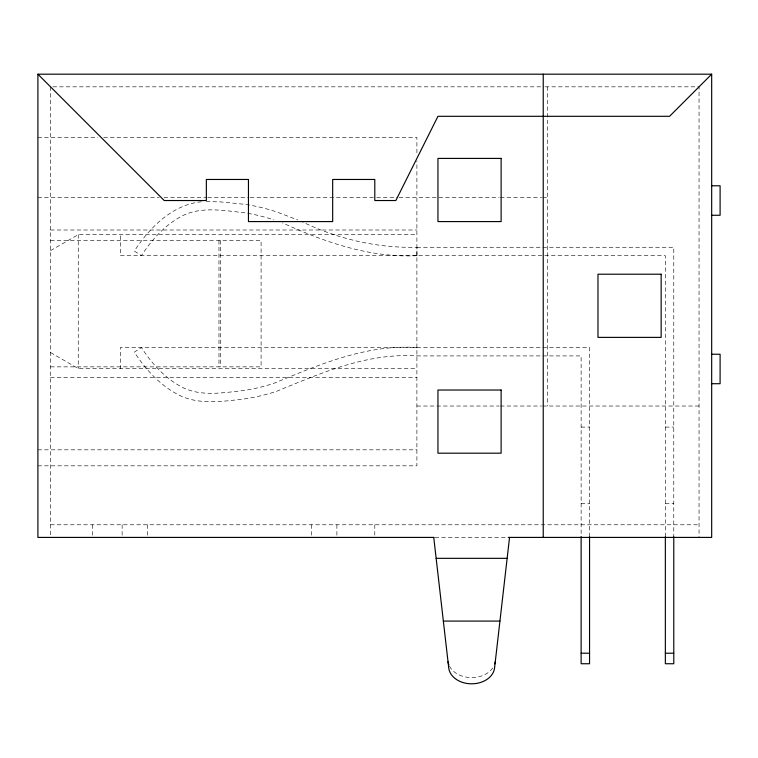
<?xml version="1.0" encoding="UTF-8"?>
<svg xmlns="http://www.w3.org/2000/svg" width="758" height="758" viewBox="0 0 758 758"><rect width="100%" height="100%" fill="white"/><g stroke="black" fill="none" stroke-linecap="round" stroke-linejoin="round"><path stroke-width="0.57" stroke-dasharray="3.79 2.84" d="M416.9 255.692L416.985 247.269C377.152 248.264 337.708 238.978 301.93 221.677M50.53 250.633L78.254 234.639L416.9 234.639M201.429 201.78C176.415 204.139 156.025 221.715 141.395 240.987A153.571 153.571 0 0 0 134.374 251.069L141.414 255.692A146.152 146.152 0 0 1 148.104 246.066C156.555 234.98 166.608 224.861 178.746 217.84C198.52 205.655 222.814 210.459 244.521 212.78A187.52 187.52 0 0 1 273.894 219.867M416.985 347.496C366.076 344.34 319.696 364.418 273.894 383.311A187.52 187.52 0 0 1 244.521 390.408C222.814 392.729 198.52 397.524 178.746 385.339C166.608 378.327 156.555 368.199 148.104 357.113A146.152 146.152 0 0 1 141.414 347.496L134.374 352.11A153.571 153.571 0 0 0 141.395 362.201C150.529 374.196 161.445 385.083 174.567 392.663C195.981 405.9 222.265 401.494 245.838 398.727A195.82 195.82 0 0 0 276.509 391.327C321.544 372.927 366.938 352.716 416.985 355.919M52.899 86.829L544.017 86.829M545.201 86.829L699.047 86.829L699.047 537.413M37.9 137.359L97.81 137.359M103.713 137.359L416.9 137.359L416.9 153.827M37.9 197.364L159.265 197.364M163.993 197.364L206.536 197.364M207.72 197.364L249.079 197.364M250.263 197.364L375.532 197.364M376.717 197.364L397.988 197.364M399.172 197.364L499.228 197.364M500.403 197.364L541.563 197.364M542.737 197.364L547.447 197.364M50.53 230.006L416.9 230.006M50.53 240.532L261.093 240.532L261.093 366.863L50.53 366.863M416.9 247.269L673.777 247.269L673.777 536.683M416.9 355.919L581.13 355.919L581.13 536.683M50.53 352.546L78.254 368.549L416.9 368.549M50.53 377.389L416.9 377.389M416.9 406.023L499.228 406.023M500.403 406.023L541.563 406.023M542.737 406.023L699.047 406.023M581.13 427.086L589.553 427.086M665.353 427.086L673.777 427.086M37.9 449.826L416.9 449.826M37.9 465.829L416.9 465.829L416.9 160.895M581.13 503.729L589.553 503.729M665.353 503.729L673.777 503.729M50.53 524.782L699.047 524.782M435.054 537.413L508.447 537.413M416.985 255.692C369.705 257.976 324.775 242.134 282.45 222.871M206.261 201.571L220.72 201.912L245.838 204.452A195.82 195.82 0 0 1 276.509 211.861L297.866 219.981M665.353 536.683L665.353 255.692L120.361 255.692L120.361 234.639M589.553 536.683L589.553 347.496L120.361 347.496L120.361 368.549M547.447 86.829L547.447 406.023M374.793 524.782L374.793 537.413M336.893 524.782L336.893 537.413M311.623 524.782L311.623 536.266M220.483 240.532L220.483 366.863M218.977 240.532L218.977 366.863M147.393 524.782L147.393 537.413M122.123 524.782L122.123 536.266M92.647 524.782L92.647 537.413M78.254 234.639L78.254 368.549M50.53 86.829L50.53 537.413M492.738 667.959A23.782 17.927 0 0 1 470.206 677.567A23.782 17.927 0 0 1 449.38 665.969"/><path stroke-width="1.14" d="M509.547 537.413L494.557 667.978A22.996 17.33 0 0 1 471.647 683.811A22.996 17.33 0 0 1 448.736 667.978L433.747 537.413M508.447 537.413L711.677 537.413L711.677 74.189L669.57 116.306L437.953 116.306L395.847 200.529L374.793 200.529L374.793 179.466L332.677 179.466L332.677 221.582L248.453 221.582L248.453 179.466L206.347 179.466L206.347 200.529L164.23 200.529L37.9 74.189L37.9 537.413L433.936 537.413M37.9 74.189L711.677 74.189M711.677 185.786L720.1 185.786L720.1 215.263L711.677 215.263M711.677 354.232L720.1 354.232L720.1 383.709L711.677 383.709M436.144 558.333L507.14 558.333M443.354 621.086L499.939 621.086M581.13 653.216L589.553 653.216M665.353 653.216L673.777 653.216M673.777 536.683L673.777 663.743L665.353 663.743L665.353 536.683M589.553 536.683L589.553 663.743L581.13 663.743L581.13 536.683M543.23 74.189L543.23 537.413M495.268 661.762A23.782 17.927 0 0 1 494.756 663.894M448.916 664.946A23.782 17.927 0 0 1 448.025 661.762M501.123 158.413L437.953 158.413L437.953 221.582L501.123 221.582L501.123 158.413M661.147 274.216L597.977 274.216L597.977 337.386L661.147 337.386L661.147 274.216M501.123 390.029L437.953 390.029L437.953 453.189L501.123 453.189L501.123 390.029"/></g></svg>
